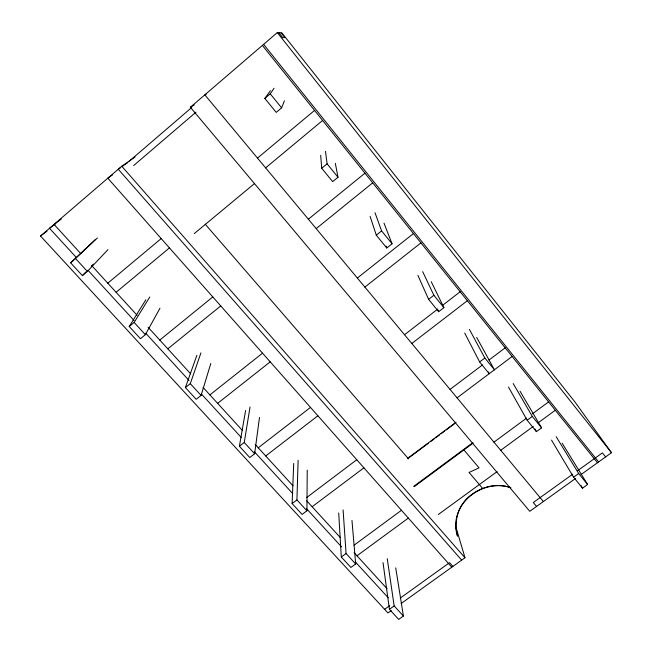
<?xml version="1.0" encoding="UTF-8"?>
<svg xmlns="http://www.w3.org/2000/svg" width="652" height="652" viewBox="0 0 652 652"><rect width="100%" height="100%" fill="white"/><g stroke="black" fill="none" stroke-linecap="round" stroke-linejoin="round"><path stroke-width="0.98" d="M293.718 463.45L292.12 503.564L302.104 514.42L306.913 510.809L307.231 470.165M306.913 510.809L296.937 499.929L298.111 460.304M245.6 410.499L239.398 446.253L249.773 457.541L254.622 453.8L259.488 417.476M239.398 446.253L244.247 442.488L250.034 407.027M196.871 355.299L185.396 387.565L196.195 399.301L201.077 395.422L210.8 363.49M185.396 387.565L190.286 383.661L200.93 352.871M270.401 90.718L264.818 98.411L276.212 112.388L281.615 107.841L284.435 100.791M145.82 299.83L129.21 326.489L140.449 338.706L145.372 334.688L159.976 308.225M129.21 326.489L134.141 322.438L149.789 296.97M264.818 98.411L270.221 93.823L274.06 88.273M95.225 239.61L70.685 262.878L82.396 275.609L87.36 271.436L107.979 249.626M82.396 275.609L85.819 272.006M91.288 266.244L93.342 264.084M70.685 262.878L97.433 237.964M391.257 610.606L387.973 612.962L40.522 236.016L121.761 166.219L135.045 157.01M575.683 478.389L529.766 511.315L190.376 107.27L277.287 32.6L281.892 32.959L574.616 401.55L611.478 452.716L580.965 474.591M129.324 161.109L191.745 107.498M133.668 165.567L195.967 112.177M107.792 283.196L161.199 238.567M257.491 158.094L314.557 110.408M116.105 292.292L169.455 247.899M265.633 167.874L322.618 120.457M194.214 233.628L254.451 183.595M335.324 163.318L337.997 177.254L332.65 181.631L321.729 168.232L327.092 163.823L325.495 151.329M159.781 340.067L212.805 296.929M308.355 219.202L364.949 173.171M167.792 348.836L220.759 305.927M316.196 228.616L372.708 182.837M384.004 223.147L392.056 243.791L386.758 248.004L376.285 235.152L381.591 230.914L375.006 212.723M209.903 394.9L262.536 353.18M357.337 278.045L413.45 233.571M217.629 403.352L270.205 361.852M364.884 287.108L420.923 242.878M431.233 281.697L443.914 307.638L438.666 311.689L428.617 299.358L433.873 295.274L422.683 271.648M258.249 447.794L310.499 407.418M404.533 334.737L437.117 309.561M442.684 305.258L460.165 291.746M265.714 455.952L317.899 415.78M411.811 343.482L467.362 300.719M292.12 503.564L296.937 499.929M488.348 372.015L489.285 373.792L479.636 361.95L484.843 358.013L469.456 329.488M306.546 497.631L356.774 459.75M450.043 389.407L482.48 364.949M488.967 360.051L505.186 347.826M312.129 506.734L363.914 467.826M457.068 397.842L512.13 356.465M407.476 458.478L456.017 422.243M407.867 458.552L428.242 443.336M430.491 441.657L434.24 438.861M435.74 437.745L439.489 434.941M440.996 433.816L444.754 431.013M446.261 429.888L454.289 423.898M40.522 236.016L46.985 231.207M55.819 223.628L49.519 228.281L76.325 257.516M413.735 486.376L472.863 442.643M414.216 486.677L473.042 443.173M61.304 219.048L54.051 224.394L80.824 253.693M354.093 545.17L401.461 510.28M493.955 442.154L526.588 418.128M532.301 413.922L548.609 401.901M351.974 520.467L355.674 563.98L350.915 567.468L341.298 557.012L346.065 553.499L343.099 509.937M520.068 391.273L541.576 427.851L536.433 431.624L527.15 420.23L532.301 416.432L513.181 383.531M356.97 555.789L408.356 518.079M500.736 450.296L533.32 426.384M538.202 422.798L555.308 410.247M438.315 514.509L497.093 471.6M384.607 609.31L389.537 605.765M400.23 598.088L449.562 562.652L452.887 566.417M572.79 474.143L533.295 502.513L536.563 506.425M577.729 470.597L602.407 452.871L605.635 456.905M395.723 567.859L403.417 616.026L398.69 619.4L389.423 609.327L394.158 605.936L387.247 558.658M562.187 443.262L587.607 484.509L582.513 488.152L573.581 477.199L578.683 473.531L556.172 436.71M401.119 603.532L464.982 557.745L456.147 527.851M112.755 174.72L107.816 178.2L451.787 567.207M120.653 167.556L118.256 169.227L461.681 560.133M123.049 165.893L127.841 162.56M190.376 107.27L194.312 104.915M510.638 487.59C482.007 477.973 447.851 504.892 457.313 535.781M206.529 93.896L204.834 94.85L543.385 501.535M510.858 487.777C497.9 483.099 483.222 486.09 472.252 494.175C458.543 503.262 453.327 520.622 457.647 536.172M88.004 270.262L134.043 320.482M145.722 333.229L189.015 380.458M201.378 393.947L241.232 437.427M254.288 451.673L292.772 493.646M306.513 508.642L341.558 546.873M355.299 561.861L388.282 597.843M75.656 258.673L87.36 271.436M134.141 322.438L145.372 334.688M190.286 383.661L201.077 395.422M244.247 442.488L254.622 453.8M346.065 553.499L355.674 563.98M394.158 605.936L403.417 616.026M91.818 265.714L137.132 315.291M148.118 327.312L190.694 373.881M203.057 387.41L242.194 430.222M255.242 444.501L293.009 485.813M306.742 500.834L340.385 537.647M354.117 552.668L387.084 588.732M121.761 166.219L464.982 557.745M205.193 224.174L408.551 458.91M482.651 488.438L469.065 472.447L479.057 467.867L463.906 449.929M270.221 93.823L281.615 107.841M327.092 163.823L337.997 177.254M381.591 230.914L392.056 243.791M433.873 295.274L443.914 307.638M484.843 358.013L494.485 369.88L476.645 337.386M532.301 416.432L541.576 427.851M578.683 473.531L587.607 484.509M263.604 44.352L598.642 461.934M262.365 45.42L597.476 462.757M277.287 32.6L611.478 452.716M281.069 32.893L284.785 37.572L282.813 37.751L278.82 32.722M580.956 485.553L582.513 488.152M551.519 440.1L573.581 477.199M534.925 428.983L536.433 431.624M508.487 387.035L527.15 420.23M464.721 333.099L479.636 361.95M437.411 308.966L438.666 311.689M417.916 275.38L428.617 299.358M386.074 246.089L386.758 248.004M370.124 216.391L376.285 235.152M383.017 562.594L389.423 609.327M320.662 155.315L321.729 168.232M338.714 512.977L341.298 557.012"/></g></svg>
